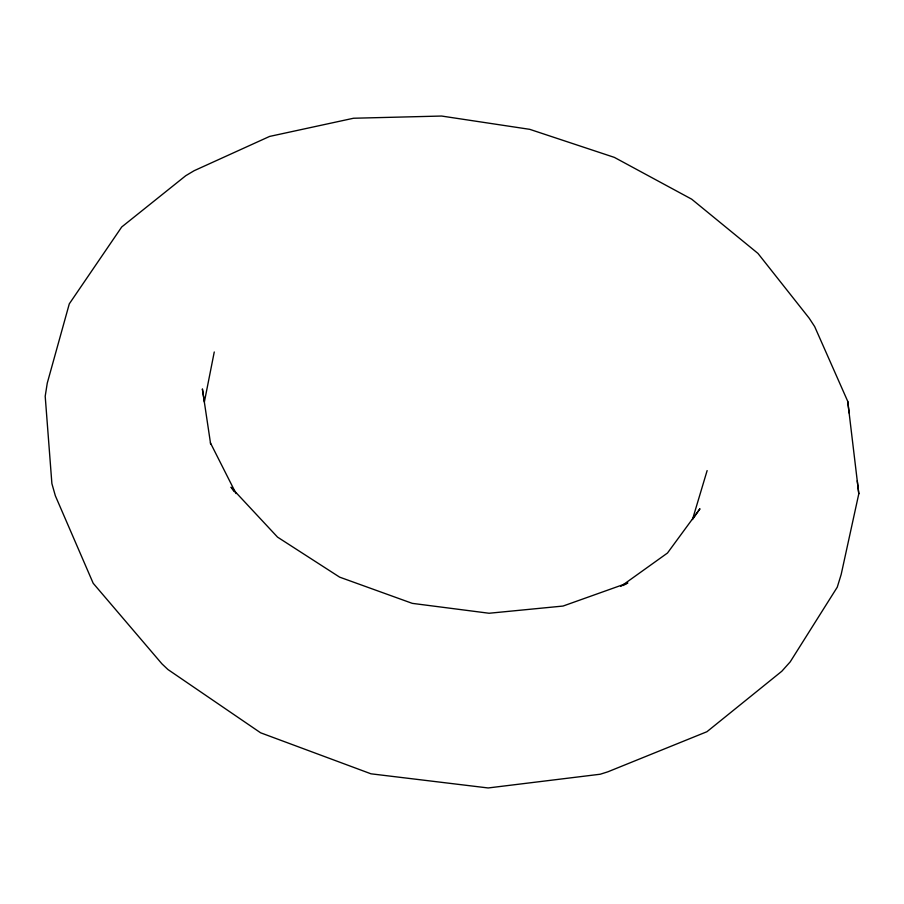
<?xml version="1.0" encoding="UTF-8"?>
<svg xmlns="http://www.w3.org/2000/svg" width="904" height="904" viewBox="0 0 904 904"><rect width="100%" height="100%" fill="white"/><g stroke="black" fill="none" stroke-linecap="round" stroke-linejoin="round"><path stroke-width="1.36" d="M214.259 351.972L204.372 401.986L202.383 388.923L210.666 444.259M858.8 493.787L841.172 574.469L837.262 587.182L790.209 661.864L781.824 671.231L706.928 731.72L607.804 771.835L600.233 774.231L488.16 787.96L370.99 773.813L260.601 732.794L167.941 669.525L161.952 663.864L93.191 583.272L55.347 495.776L51.89 483.595L45.2 396.257L47.257 383.149L69.292 303.846L121.712 226.983L185.727 175.726L194.134 170.709L269.618 136.425L353.543 118.243L441.581 116.04L529.767 129.34L614.37 157.386L691.696 199.185L757.959 253.414L809.193 318.208L814.662 326.57L847.737 401.353L858.8 493.787L857.263 480.804M707.131 470.588L692.464 519.563L699.956 508.76L667.48 553.033L620.822 586.425M623.195 585.509L627.851 582.956L563.045 606.053L489.075 613.251L412.303 603.364L339.644 577.147L277.539 537.123L231.028 487.222L234.17 491.64M210.406 442.836L236.046 493.584M847.737 401.353L849.116 412.992"/></g></svg>
